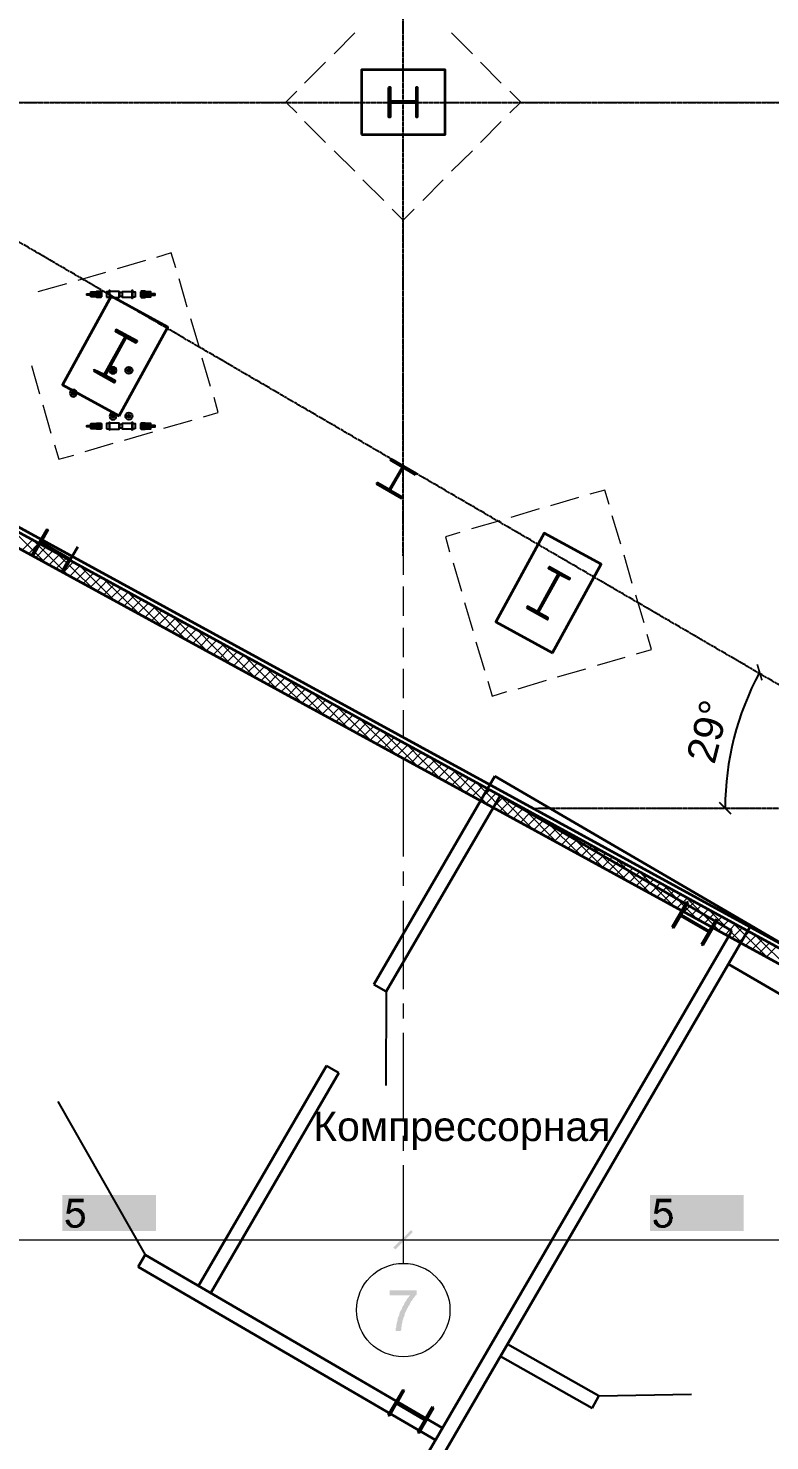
# Model space of a CAD drawing. Header units: millimetres. Extents: x -383313 to -161684, y -117025 to 99224.
# Drawn here: x -348702 to -342395, y -28959 to -16952 of the extents above; entities that cross this region are included whole.
import ezdxf

# ---------------------------------------------------------------- set-up
doc = ezdxf.new("R2010")
doc.units = ezdxf.units.MM
doc.header["$MEASUREMENT"] = 0
for name, pattern in [('ESKD_shtrih', [4, 3, -1]), ('ESKD_shtrihpunktir', [18, 15, -1, 1, -1]), ('PS-GOST2.303 5', [24, 20, -1.5, 1, -1.5])]:
    doc.linetypes.add(name, pattern=pattern)
doc.layers.get('Defpoints').update_dxf_attribs({"color": 31})
for name, color, linetype in [('001__КОНСТРУКТИВ__Двери', 13, 'Continuous'), ('001__КОНСТРУКТИВ__Колонны', 14, 'Continuous'), ('001__КОНСТРУКТИВ__размеры внутр.', 7, 'Continuous'), ('17', 111, 'Continuous'), ('25', 190, 'Continuous'), ('27', 200, 'Continuous'), ('33', 22, 'Continuous'), ('code 12534', 3, 'Continuous'), ('Code 12892', 3, 'Continuous'), ('PDF_Geometry', 7, 'Continuous'), ('PDF_Solid Fills', 7, 'Continuous'), ('PS_Оси', 5, 'PS-GOST2.303 5'), ('Полиамид', 252, 'Continuous')]:
    doc.layers.add(name, color=color, linetype=linetype)
doc.layers.add('001__КОНСТРУКТИВ__Стены внутренние', color=7, linetype='Continuous', lineweight=30)
doc.layers.add('001__КОНСТРУКТИВ__Стены наружные', color=7, linetype='Continuous', lineweight=30)
doc.styles.add('PSTUDIO', font='arial.ttf')
doc.dimstyles.new('PS_TICK', dxfattribs={"dimscale": 100, "dimtxt": 2.5, "dimasz": 1, "dimexe": 2, "dimexo": 2, "dimgap": 1, "dimtad": 1, "dimdec": 0, "dimzin": 0, "dimdsep": 46, "dimtxsty": 'PSTUDIO', "dimblk": 'ARCHTICK', "dimcen": 2, "dimdle": 1.5, "dimse1": 1, "dimse2": 1, "dimadec": 0, "dimazin": 0, "dimtfac": 1, "dimtdec": 0, "dimtix": 1, "dimtmove": 1, "dimatfit": 3, "dimldrblk": 'ARCHTICK', "dimfxl": 1, "dimtolj": 1, "dimtzin": 0, "dimarcsym": 0})

# ---------------------------------------------------------------- blocks, each defined once
blk = doc.blocks.new('_ArchTick')
at = {"color": 0, "linetype": 'ByBlock', "const_width": 0.15}
blk.add_lwpolyline([(-0.5, -0.5), (0.5, 0.5)], dxfattribs=at)
blk = doc.blocks.new('*D264')
at = {"layer": '001__КОНСТРУКТИВ__размеры внутр.', "color": 0, "lineweight": -2, "ltscale": 100, "transparency": 16777216}
blk.add_arc((-340355, -23582), 2419, 151.493, 180, dxfattribs=at)
at = {"layer": 'Defpoints', "color": 0, "ltscale": 100, "transparency": 16777216}
for p in [(-360679, -12544), (-342719, -22298), (-342642, -22794), (-343474, -23582), (-340514, -23582)]:
    blk.add_point(p, dxfattribs=at)
at = {"layer": '001__КОНСТРУКТИВ__размеры внутр.', "color": 0, "lineweight": -2, "ltscale": 100, "transparency": 16777216, "xscale": 100, "yscale": 100, "zscale": 100}
for p, rotation in [((-342481, -22427), 61.49301017023286), ((-342774, -23582), 269.9999999999997)]:
    blk.add_blockref('_ArchTick', p, dxfattribs=dict(at, rotation=rotation))
at = {"layer": '001__КОНСТРУКТИВ__размеры внутр.', "color": 0, "lineweight": 0, "ltscale": 100, "transparency": 16777216, "insert": (-342920, -22930), "char_height": 250, "attachment_point": 5, "rotation": 75.7465, "style": 'PSTUDIO'}
blk.add_mtext('\\A1;29°', dxfattribs=at)
blk = doc.blocks.new('A$Cf5759c35')
at = {"layer": 'PDF_Solid Fills'}
for points in [[(10232, -8636), (10105, -8636), (10084, -8763), (10113, -8767), (10113, -8763), (10117, -8759), (10126, -8755), (10130, -8750), (10130, -8750), (10134, -8746), (10143, -8746), (10151, -8742), (10156, -8742), (10219, -8738), (10219, -8738), (10215, -8733), (10117, -8733), (10130, -8666), (10232, -8666)], [(10355, -8632), (10355, -8632), (10329, -8632), (10325, -8636), (10321, -8636), (10312, -8640), (10308, -8644), (10308, -8644), (10304, -8649), (10300, -8657), (10355, -8657), (10355, -8657), (10363, -8657), (10367, -8657), (10376, -8661), (10380, -8666), (10384, -8670), (10388, -8678), (10388, -8678), (10393, -8683), (10393, -8687), (10397, -8691), (10397, -8695), (10397, -8700), (10401, -8708), (10401, -8716), (10401, -8721), (10401, -8729), (10401, -8738), (10401, -8750), (10401, -8759), (10401, -8759), (10401, -8771), (10401, -8780), (10401, -8788), (10401, -8797), (10401, -8801), (10401, -8810), (10397, -8818), (10397, -8822), (10397, -8826), (10393, -8831), (10393, -8835), (10388, -8839), (10388, -8843), (10384, -8848), (10376, -8852), (10371, -8856), (10367, -8860), (10359, -8860), (10355, -8860), (10300, -8865), (10304, -8869), (10308, -8873), (10312, -8877), (10321, -8877), (10325, -8882), (10333, -8882), (10338, -8886), (10346, -8886), (10355, -8886), (10355, -8886), (10363, -8886), (10367, -8886), (10376, -8882), (10380, -8882), (10388, -8877), (10393, -8873), (10397, -8873), (10401, -8869), (10405, -8865), (10410, -8860), (10414, -8856), (10418, -8848), (10418, -8843), (10422, -8835), (10427, -8831), (10427, -8826), (10427, -8822), (10431, -8818), (10431, -8810), (10431, -8805), (10431, -8797), (10435, -8788), (10435, -8784), (10435, -8776), (10435, -8767), (10435, -8759), (10435, -8755), (10435, -8746), (10435, -8738), (10435, -8729), (10435, -8725), (10431, -8716), (10431, -8712), (10431, -8704), (10431, -8700), (10427, -8691), (10427, -8687), (10422, -8678), (10418, -8674), (10418, -8666), (10414, -8661), (10414, -8661), (10410, -8657), (10405, -8653), (10401, -8644), (10393, -8640), (10388, -8640), (10388, -8636), (10380, -8636), (10376, -8632), (10367, -8632), (10359, -8632)], [(10549, -8632), (10549, -8632), (10524, -8632), (10520, -8636), (10515, -8636), (10507, -8640), (10503, -8644), (10503, -8644), (10498, -8649), (10494, -8657), (10549, -8657), (10549, -8657), (10558, -8657), (10562, -8657), (10570, -8661), (10575, -8666), (10579, -8670), (10583, -8678), (10583, -8678), (10587, -8683), (10587, -8687), (10592, -8691), (10592, -8695), (10592, -8700), (10596, -8708), (10596, -8716), (10596, -8721), (10596, -8729), (10596, -8738), (10596, -8750), (10596, -8759), (10596, -8759), (10596, -8771), (10596, -8780), (10596, -8788), (10596, -8797), (10596, -8801), (10596, -8810), (10592, -8818), (10592, -8822), (10592, -8826), (10587, -8831), (10587, -8835), (10583, -8839), (10583, -8843), (10579, -8848), (10570, -8852), (10566, -8856), (10562, -8860), (10554, -8860), (10549, -8860), (10494, -8865), (10498, -8869), (10503, -8873), (10507, -8877), (10515, -8877), (10520, -8882), (10528, -8882), (10532, -8886), (10541, -8886), (10549, -8886), (10549, -8886), (10558, -8886), (10562, -8886), (10570, -8882), (10575, -8882), (10583, -8877), (10587, -8873), (10592, -8873), (10596, -8869), (10600, -8865), (10604, -8860), (10609, -8856), (10613, -8848), (10613, -8843), (10617, -8835), (10621, -8831), (10621, -8826), (10621, -8822), (10625, -8818), (10625, -8810), (10625, -8805), (10625, -8797), (10630, -8788), (10630, -8784), (10630, -8776), (10630, -8767), (10630, -8759), (10630, -8755), (10630, -8746), (10630, -8738), (10630, -8729), (10630, -8725), (10625, -8716), (10625, -8712), (10625, -8704), (10625, -8700), (10621, -8691), (10621, -8687), (10617, -8678), (10613, -8674), (10613, -8666), (10609, -8661), (10609, -8661), (10604, -8657), (10600, -8653), (10596, -8644), (10587, -8640), (10583, -8640), (10583, -8636), (10575, -8636), (10570, -8632), (10562, -8632), (10554, -8632)], [(10744, -8632), (10744, -8632), (10719, -8632), (10714, -8636), (10710, -8636), (10702, -8640), (10697, -8644), (10697, -8644), (10693, -8649), (10689, -8657), (10744, -8657), (10744, -8657), (10752, -8657), (10757, -8657), (10765, -8661), (10769, -8666), (10774, -8670), (10778, -8678), (10778, -8678), (10782, -8683), (10782, -8687), (10786, -8691), (10786, -8695), (10786, -8700), (10791, -8708), (10791, -8716), (10791, -8721), (10791, -8729), (10791, -8738), (10791, -8750), (10791, -8759), (10791, -8759), (10791, -8771), (10791, -8780), (10791, -8788), (10791, -8797), (10791, -8801), (10791, -8810), (10786, -8818), (10786, -8822), (10786, -8826), (10782, -8831), (10782, -8835), (10778, -8839), (10778, -8843), (10774, -8848), (10765, -8852), (10761, -8856), (10757, -8860), (10748, -8860), (10744, -8860), (10689, -8865), (10693, -8869), (10697, -8873), (10702, -8877), (10710, -8877), (10714, -8882), (10723, -8882), (10727, -8886), (10736, -8886), (10744, -8886), (10744, -8886), (10752, -8886), (10757, -8886), (10765, -8882), (10769, -8882), (10778, -8877), (10782, -8873), (10786, -8873), (10791, -8869), (10795, -8865), (10799, -8860), (10803, -8856), (10808, -8848), (10808, -8843), (10812, -8835), (10816, -8831), (10816, -8826), (10816, -8822), (10820, -8818), (10820, -8810), (10820, -8805), (10820, -8797), (10824, -8788), (10824, -8784), (10824, -8776), (10824, -8767), (10824, -8759), (10824, -8755), (10824, -8746), (10824, -8738), (10824, -8729), (10824, -8725), (10820, -8716), (10820, -8712), (10820, -8704), (10820, -8700), (10816, -8691), (10816, -8687), (10812, -8678), (10808, -8674), (10808, -8666), (10803, -8661), (10803, -8661), (10799, -8657), (10795, -8653), (10791, -8644), (10782, -8640), (10778, -8640), (10778, -8636), (10769, -8636), (10765, -8632), (10757, -8632), (10748, -8632)], [(15231, -8636), (15104, -8636), (15083, -8763), (15113, -8767), (15113, -8763), (15117, -8759), (15126, -8755), (15130, -8750), (15130, -8750), (15134, -8746), (15142, -8746), (15151, -8742), (15155, -8742), (15219, -8738), (15219, -8738), (15214, -8733), (15117, -8733), (15130, -8666), (15231, -8666)], [(15354, -8632), (15354, -8632), (15329, -8632), (15324, -8636), (15320, -8636), (15312, -8640), (15308, -8644), (15308, -8644), (15303, -8649), (15299, -8657), (15354, -8657), (15354, -8657), (15363, -8657), (15367, -8657), (15375, -8661), (15380, -8666), (15384, -8670), (15388, -8678), (15388, -8678), (15392, -8683), (15392, -8687), (15396, -8691), (15396, -8695), (15396, -8700), (15401, -8708), (15401, -8716), (15401, -8721), (15401, -8729), (15401, -8738), (15401, -8750), (15401, -8759), (15401, -8759), (15401, -8771), (15401, -8780), (15401, -8788), (15401, -8797), (15401, -8801), (15401, -8810), (15396, -8818), (15396, -8822), (15396, -8826), (15392, -8831), (15392, -8835), (15388, -8839), (15388, -8843), (15384, -8848), (15375, -8852), (15371, -8856), (15367, -8860), (15358, -8860), (15354, -8860), (15299, -8865), (15303, -8869), (15308, -8873), (15312, -8877), (15320, -8877), (15324, -8882), (15333, -8882), (15337, -8886), (15346, -8886), (15354, -8886), (15354, -8886), (15363, -8886), (15367, -8886), (15375, -8882), (15380, -8882), (15388, -8877), (15392, -8873), (15396, -8873), (15401, -8869), (15405, -8865), (15409, -8860), (15413, -8856), (15418, -8848), (15418, -8843), (15422, -8835), (15426, -8831), (15426, -8826), (15426, -8822), (15430, -8818), (15430, -8810), (15430, -8805), (15430, -8797), (15435, -8788), (15435, -8784), (15435, -8776), (15435, -8767), (15435, -8759), (15435, -8755), (15435, -8746), (15435, -8738), (15435, -8729), (15435, -8725), (15430, -8716), (15430, -8712), (15430, -8704), (15430, -8700), (15426, -8691), (15426, -8687), (15422, -8678), (15418, -8674), (15418, -8666), (15413, -8661), (15413, -8661), (15409, -8657), (15405, -8653), (15401, -8644), (15392, -8640), (15388, -8640), (15388, -8636), (15380, -8636), (15375, -8632), (15367, -8632), (15358, -8632)], [(15549, -8632), (15549, -8632), (15523, -8632), (15519, -8636), (15515, -8636), (15507, -8640), (15502, -8644), (15502, -8644), (15498, -8649), (15494, -8657), (15549, -8657), (15549, -8657), (15557, -8657), (15562, -8657), (15570, -8661), (15574, -8666), (15578, -8670), (15583, -8678), (15583, -8678), (15587, -8683), (15587, -8687), (15591, -8691), (15591, -8695), (15591, -8700), (15595, -8708), (15595, -8716), (15595, -8721), (15595, -8729), (15595, -8738), (15595, -8750), (15595, -8759), (15595, -8759), (15595, -8771), (15595, -8780), (15595, -8788), (15595, -8797), (15595, -8801), (15595, -8810), (15591, -8818), (15591, -8822), (15591, -8826), (15587, -8831), (15587, -8835), (15583, -8839), (15583, -8843), (15578, -8848), (15570, -8852), (15566, -8856), (15562, -8860), (15553, -8860), (15549, -8860), (15494, -8865), (15498, -8869), (15502, -8873), (15507, -8877), (15515, -8877), (15519, -8882), (15528, -8882), (15532, -8886), (15540, -8886), (15549, -8886), (15549, -8886), (15557, -8886), (15562, -8886), (15570, -8882), (15574, -8882), (15583, -8877), (15587, -8873), (15591, -8873), (15595, -8869), (15600, -8865), (15604, -8860), (15608, -8856), (15612, -8848), (15612, -8843), (15617, -8835), (15621, -8831), (15621, -8826), (15621, -8822), (15625, -8818), (15625, -8810), (15625, -8805), (15625, -8797), (15629, -8788), (15629, -8784), (15629, -8776), (15629, -8767), (15629, -8759), (15629, -8755), (15629, -8746), (15629, -8738), (15629, -8729), (15629, -8725), (15625, -8716), (15625, -8712), (15625, -8704), (15625, -8700), (15621, -8691), (15621, -8687), (15617, -8678), (15612, -8674), (15612, -8666), (15608, -8661), (15608, -8661), (15604, -8657), (15600, -8653), (15595, -8644), (15587, -8640), (15583, -8640), (15583, -8636), (15574, -8636), (15570, -8632), (15562, -8632), (15553, -8632)], [(15744, -8632), (15744, -8632), (15718, -8632), (15714, -8636), (15710, -8636), (15701, -8640), (15697, -8644), (15697, -8644), (15693, -8649), (15689, -8657), (15744, -8657), (15744, -8657), (15752, -8657), (15756, -8657), (15765, -8661), (15769, -8666), (15773, -8670), (15777, -8678), (15777, -8678), (15782, -8683), (15782, -8687), (15786, -8691), (15786, -8695), (15786, -8700), (15790, -8708), (15790, -8716), (15790, -8721), (15790, -8729), (15790, -8738), (15790, -8750), (15790, -8759), (15790, -8759), (15790, -8771), (15790, -8780), (15790, -8788), (15790, -8797), (15790, -8801), (15790, -8810), (15786, -8818), (15786, -8822), (15786, -8826), (15782, -8831), (15782, -8835), (15777, -8839), (15777, -8843), (15773, -8848), (15765, -8852), (15761, -8856), (15756, -8860), (15748, -8860), (15744, -8860), (15689, -8865), (15693, -8869), (15697, -8873), (15701, -8877), (15710, -8877), (15714, -8882), (15722, -8882), (15727, -8886), (15735, -8886), (15744, -8886), (15744, -8886), (15752, -8886), (15756, -8886), (15765, -8882), (15769, -8882), (15777, -8877), (15782, -8873), (15786, -8873), (15790, -8869), (15794, -8865), (15799, -8860), (15803, -8856), (15807, -8848), (15807, -8843), (15811, -8835), (15816, -8831), (15816, -8826), (15816, -8822), (15820, -8818), (15820, -8810), (15820, -8805), (15820, -8797), (15824, -8788), (15824, -8784), (15824, -8776), (15824, -8767), (15824, -8759), (15824, -8755), (15824, -8746), (15824, -8738), (15824, -8729), (15824, -8725), (15820, -8716), (15820, -8712), (15820, -8704), (15820, -8700), (15816, -8691), (15816, -8687), (15811, -8678), (15807, -8674), (15807, -8666), (15803, -8661), (15803, -8661), (15799, -8657), (15794, -8653), (15790, -8644), (15782, -8640), (15777, -8640), (15777, -8636), (15769, -8636), (15765, -8632), (15756, -8632), (15748, -8632)], [(10164, -8716), (10164, -8716), (10151, -8716), (10143, -8721), (10134, -8721), (10130, -8725), (10126, -8729), (10117, -8733), (10215, -8733), (10211, -8729), (10202, -8725), (10198, -8721), (10194, -8721), (10185, -8716), (10181, -8716), (10173, -8716)], [(10219, -8738), (10156, -8742), (10164, -8742), (10173, -8746), (10181, -8746), (10185, -8750), (10189, -8755), (10194, -8759), (10198, -8763), (10202, -8767), (10206, -8771), (10206, -8780), (10211, -8784), (10211, -8793), (10211, -8801), (10211, -8801), (10211, -8805), (10211, -8814), (10206, -8822), (10206, -8826), (10202, -8835), (10198, -8839), (10194, -8843), (10194, -8843), (10189, -8852), (10181, -8852), (10177, -8856), (10173, -8860), (10164, -8860), (10156, -8860), (10219, -8860), (10223, -8856), (10223, -8856), (10228, -8848), (10232, -8843), (10236, -8839), (10236, -8831), (10240, -8826), (10240, -8818), (10240, -8810), (10244, -8805), (10244, -8797), (10244, -8793), (10240, -8788), (10240, -8780), (10240, -8771), (10236, -8767), (10236, -8759), (10232, -8755), (10228, -8750), (10223, -8742)], [(10300, -8657), (10295, -8661), (10291, -8666), (10287, -8674), (10283, -8678), (10283, -8687), (10278, -8687), (10278, -8695), (10278, -8700), (10274, -8708), (10274, -8712), (10274, -8721), (10274, -8725), (10274, -8733), (10274, -8742), (10270, -8750), (10270, -8759), (10270, -8763), (10270, -8771), (10274, -8780), (10274, -8788), (10274, -8797), (10274, -8805), (10274, -8810), (10278, -8818), (10278, -8822), (10283, -8831), (10283, -8835), (10287, -8839), (10287, -8848), (10291, -8852), (10295, -8856), (10295, -8860), (10300, -8865), (10355, -8860), (10350, -8860), (10346, -8860), (10338, -8856), (10333, -8856), (10329, -8852), (10321, -8848), (10316, -8839), (10316, -8839), (10316, -8835), (10312, -8831), (10312, -8826), (10308, -8822), (10308, -8814), (10308, -8810), (10304, -8801), (10304, -8793), (10304, -8784), (10304, -8776), (10304, -8767), (10304, -8759), (10304, -8750), (10304, -8742), (10304, -8733), (10304, -8725), (10304, -8716), (10308, -8712), (10308, -8704), (10308, -8700), (10312, -8691), (10312, -8687), (10316, -8683), (10316, -8678), (10321, -8674), (10325, -8670), (10329, -8666), (10333, -8661), (10338, -8657), (10346, -8657), (10355, -8657)], [(10494, -8657), (10490, -8661), (10486, -8666), (10482, -8674), (10477, -8678), (10477, -8687), (10473, -8687), (10473, -8695), (10473, -8700), (10469, -8708), (10469, -8712), (10469, -8721), (10469, -8725), (10469, -8733), (10469, -8742), (10465, -8750), (10465, -8759), (10465, -8763), (10465, -8771), (10469, -8780), (10469, -8788), (10469, -8797), (10469, -8805), (10469, -8810), (10473, -8818), (10473, -8822), (10477, -8831), (10477, -8835), (10482, -8839), (10482, -8848), (10486, -8852), (10490, -8856), (10490, -8860), (10494, -8865), (10549, -8860), (10545, -8860), (10541, -8860), (10532, -8856), (10528, -8856), (10524, -8852), (10515, -8848), (10511, -8839), (10511, -8839), (10511, -8835), (10507, -8831), (10507, -8826), (10503, -8822), (10503, -8814), (10503, -8810), (10498, -8801), (10498, -8793), (10498, -8784), (10498, -8776), (10498, -8767), (10498, -8759), (10498, -8750), (10498, -8742), (10498, -8733), (10498, -8725), (10498, -8716), (10503, -8712), (10503, -8704), (10503, -8700), (10507, -8691), (10507, -8687), (10511, -8683), (10511, -8678), (10515, -8674), (10520, -8670), (10524, -8666), (10528, -8661), (10532, -8657), (10541, -8657), (10549, -8657)], [(10689, -8657), (10685, -8661), (10681, -8666), (10676, -8674), (10672, -8678), (10672, -8687), (10668, -8687), (10668, -8695), (10668, -8700), (10664, -8708), (10664, -8712), (10664, -8721), (10664, -8725), (10664, -8733), (10664, -8742), (10659, -8750), (10659, -8759), (10659, -8763), (10659, -8771), (10664, -8780), (10664, -8788), (10664, -8797), (10664, -8805), (10664, -8810), (10668, -8818), (10668, -8822), (10672, -8831), (10672, -8835), (10676, -8839), (10676, -8848), (10681, -8852), (10685, -8856), (10685, -8860), (10689, -8865), (10744, -8860), (10740, -8860), (10736, -8860), (10727, -8856), (10723, -8856), (10719, -8852), (10710, -8848), (10706, -8839), (10706, -8839), (10706, -8835), (10702, -8831), (10702, -8826), (10697, -8822), (10697, -8814), (10697, -8810), (10693, -8801), (10693, -8793), (10693, -8784), (10693, -8776), (10693, -8767), (10693, -8759), (10693, -8750), (10693, -8742), (10693, -8733), (10693, -8725), (10693, -8716), (10697, -8712), (10697, -8704), (10697, -8700), (10702, -8691), (10702, -8687), (10706, -8683), (10706, -8678), (10710, -8674), (10714, -8670), (10719, -8666), (10723, -8661), (10727, -8657), (10736, -8657), (10744, -8657)], [(15164, -8716), (15164, -8716), (15151, -8716), (15142, -8721), (15134, -8721), (15130, -8725), (15126, -8729), (15117, -8733), (15214, -8733), (15210, -8729), (15202, -8725), (15197, -8721), (15193, -8721), (15185, -8716), (15181, -8716), (15172, -8716)], [(15219, -8738), (15155, -8742), (15164, -8742), (15172, -8746), (15181, -8746), (15185, -8750), (15189, -8755), (15193, -8759), (15197, -8763), (15202, -8767), (15206, -8771), (15206, -8780), (15210, -8784), (15210, -8793), (15210, -8801), (15210, -8801), (15210, -8805), (15210, -8814), (15206, -8822), (15206, -8826), (15202, -8835), (15197, -8839), (15193, -8843), (15193, -8843), (15189, -8852), (15181, -8852), (15176, -8856), (15172, -8860), (15164, -8860), (15155, -8860), (15219, -8860), (15223, -8856), (15223, -8856), (15227, -8848), (15231, -8843), (15236, -8839), (15236, -8831), (15240, -8826), (15240, -8818), (15240, -8810), (15244, -8805), (15244, -8797), (15244, -8793), (15240, -8788), (15240, -8780), (15240, -8771), (15236, -8767), (15236, -8759), (15231, -8755), (15227, -8750), (15223, -8742)], [(15299, -8657), (15295, -8661), (15291, -8666), (15286, -8674), (15282, -8678), (15282, -8687), (15278, -8687), (15278, -8695), (15278, -8700), (15274, -8708), (15274, -8712), (15274, -8721), (15274, -8725), (15274, -8733), (15274, -8742), (15269, -8750), (15269, -8759), (15269, -8763), (15269, -8771), (15274, -8780), (15274, -8788), (15274, -8797), (15274, -8805), (15274, -8810), (15278, -8818), (15278, -8822), (15282, -8831), (15282, -8835), (15286, -8839), (15286, -8848), (15291, -8852), (15295, -8856), (15295, -8860), (15299, -8865), (15354, -8860), (15350, -8860), (15346, -8860), (15337, -8856), (15333, -8856), (15329, -8852), (15320, -8848), (15316, -8839), (15316, -8839), (15316, -8835), (15312, -8831), (15312, -8826), (15308, -8822), (15308, -8814), (15308, -8810), (15303, -8801), (15303, -8793), (15303, -8784), (15303, -8776), (15303, -8767), (15303, -8759), (15303, -8750), (15303, -8742), (15303, -8733), (15303, -8725), (15303, -8716), (15308, -8712), (15308, -8704), (15308, -8700), (15312, -8691), (15312, -8687), (15316, -8683), (15316, -8678), (15320, -8674), (15324, -8670), (15329, -8666), (15333, -8661), (15337, -8657), (15346, -8657), (15354, -8657)], [(15494, -8657), (15490, -8661), (15485, -8666), (15481, -8674), (15477, -8678), (15477, -8687), (15473, -8687), (15473, -8695), (15473, -8700), (15468, -8708), (15468, -8712), (15468, -8721), (15468, -8725), (15468, -8733), (15468, -8742), (15464, -8750), (15464, -8759), (15464, -8763), (15464, -8771), (15468, -8780), (15468, -8788), (15468, -8797), (15468, -8805), (15468, -8810), (15473, -8818), (15473, -8822), (15477, -8831), (15477, -8835), (15481, -8839), (15481, -8848), (15485, -8852), (15490, -8856), (15490, -8860), (15494, -8865), (15549, -8860), (15545, -8860), (15540, -8860), (15532, -8856), (15528, -8856), (15523, -8852), (15515, -8848), (15511, -8839), (15511, -8839), (15511, -8835), (15507, -8831), (15507, -8826), (15502, -8822), (15502, -8814), (15502, -8810), (15498, -8801), (15498, -8793), (15498, -8784), (15498, -8776), (15498, -8767), (15498, -8759), (15498, -8750), (15498, -8742), (15498, -8733), (15498, -8725), (15498, -8716), (15502, -8712), (15502, -8704), (15502, -8700), (15507, -8691), (15507, -8687), (15511, -8683), (15511, -8678), (15515, -8674), (15519, -8670), (15523, -8666), (15528, -8661), (15532, -8657), (15540, -8657), (15549, -8657)], [(15689, -8657), (15684, -8661), (15680, -8666), (15676, -8674), (15672, -8678), (15672, -8687), (15667, -8687), (15667, -8695), (15667, -8700), (15663, -8708), (15663, -8712), (15663, -8721), (15663, -8725), (15663, -8733), (15663, -8742), (15659, -8750), (15659, -8759), (15659, -8763), (15659, -8771), (15663, -8780), (15663, -8788), (15663, -8797), (15663, -8805), (15663, -8810), (15667, -8818), (15667, -8822), (15672, -8831), (15672, -8835), (15676, -8839), (15676, -8848), (15680, -8852), (15684, -8856), (15684, -8860), (15689, -8865), (15744, -8860), (15739, -8860), (15735, -8860), (15727, -8856), (15722, -8856), (15718, -8852), (15710, -8848), (15705, -8839), (15705, -8839), (15705, -8835), (15701, -8831), (15701, -8826), (15697, -8822), (15697, -8814), (15697, -8810), (15693, -8801), (15693, -8793), (15693, -8784), (15693, -8776), (15693, -8767), (15693, -8759), (15693, -8750), (15693, -8742), (15693, -8733), (15693, -8725), (15693, -8716), (15697, -8712), (15697, -8704), (15697, -8700), (15701, -8691), (15701, -8687), (15705, -8683), (15705, -8678), (15710, -8674), (15714, -8670), (15718, -8666), (15722, -8661), (15727, -8657), (15735, -8657), (15744, -8657)], [(10109, -8814), (10075, -8818), (10079, -8818), (10079, -8835), (10084, -8839), (10084, -8848), (10088, -8852), (10092, -8856), (10096, -8860), (10101, -8865), (10105, -8869), (10109, -8873), (10117, -8877), (10122, -8882), (10130, -8882), (10134, -8882), (10143, -8886), (10151, -8886), (10156, -8886), (10160, -8886), (10164, -8886), (10173, -8886), (10181, -8882), (10185, -8882), (10194, -8877), (10198, -8877), (10202, -8873), (10211, -8869), (10215, -8865), (10219, -8860), (10156, -8860), (10156, -8860), (10151, -8860), (10143, -8860), (10139, -8856), (10130, -8852), (10126, -8848), (10122, -8843), (10117, -8839), (10117, -8835), (10113, -8826), (10109, -8822)], [(15109, -8814), (15075, -8818), (15079, -8818), (15079, -8835), (15083, -8839), (15083, -8848), (15087, -8852), (15092, -8856), (15096, -8860), (15100, -8865), (15104, -8869), (15109, -8873), (15117, -8877), (15121, -8882), (15130, -8882), (15134, -8882), (15142, -8886), (15151, -8886), (15155, -8886), (15159, -8886), (15164, -8886), (15172, -8886), (15181, -8882), (15185, -8882), (15193, -8877), (15197, -8877), (15202, -8873), (15210, -8869), (15214, -8865), (15219, -8860), (15155, -8860), (15155, -8860), (15151, -8860), (15142, -8860), (15138, -8856), (15130, -8852), (15126, -8848), (15121, -8843), (15117, -8839), (15117, -8835), (15113, -8826), (15109, -8822)], [(13064, -9415), (12835, -9415), (12835, -9457), (13009, -9457), (13005, -9462), (13000, -9466), (12996, -9474), (12988, -9483), (12983, -9487), (12979, -9495), (12975, -9504), (12967, -9512), (12962, -9521), (12958, -9529), (12954, -9542), (12945, -9550), (12945, -9555), (12941, -9563), (12937, -9572), (12933, -9580), (12928, -9589), (12924, -9597), (12920, -9605), (12916, -9618), (12916, -9627), (12911, -9635), (12907, -9644), (12903, -9652), (12903, -9660), (12903, -9669), (12899, -9677), (12895, -9690), (12895, -9699), (12890, -9707), (12890, -9720), (12890, -9728), (12886, -9737), (12886, -9745), (12886, -9754), (12886, -9762), (12928, -9762), (12928, -9762), (12933, -9749), (12933, -9741), (12933, -9732), (12937, -9720), (12937, -9711), (12937, -9703), (12941, -9694), (12941, -9682), (12945, -9673), (12945, -9665), (12950, -9660), (12950, -9652), (12954, -9644), (12958, -9635), (12962, -9627), (12962, -9614), (12967, -9605), (12971, -9597), (12975, -9589), (12979, -9580), (12983, -9572), (12988, -9563), (12992, -9555), (12996, -9546), (13005, -9538), (13009, -9525), (13013, -9517), (13017, -9508), (13026, -9500), (13030, -9491), (13034, -9483), (13043, -9478), (13047, -9470), (13051, -9462), (13060, -9457), (13064, -9449)]]:
    blk.add_hatch(color=8, dxfattribs=at).paths.add_polyline_path(points)
at = {"layer": 'PDF_Geometry', "color": 8, "lineweight": 35}
for points in [[(38379, 12370), (38379, 6998), (37478, 6998), (37478, 6367), (38379, 6367), (38379, 999), (37478, 999), (37478, 368), (38379, 368), (38379, -5000), (37478, -5000), (37478, -5630), (38379, -5630), (38379, -7277), (17640, -7277), (-1888, 3395), (-1270, 4466)], [(-2582, 2887), (-2210, 3526), (17627, -7315), (38290, -7315), (38290, -8187)], [(-2481, 2828), (-2167, 3366), (17598, -7434), (38172, -7434), (38172, -8187)]]:
    blk.add_lwpolyline(points, dxfattribs=at)
at = {"layer": 'PDF_Geometry', "color": 8, "lineweight": 13}
for points in [[(12539, 1274), (12361, 1096)], [(13538, 1096), (13360, 1274)], [(12289, 1024), (12111, 847)], [(13784, 847), (13606, 1024)], [(12044, 779), (11951, 686), (12044, 593)], [(13856, 593), (13949, 686), (13856, 779)], [(9622, 686), (9872, 686)], [(9974, 686), (10223, 686)], [(10325, 686), (10575, 686)], [(10672, 686), (10922, 686)], [(11023, 686), (11273, 686)], [(11375, 686), (11625, 686)], [(11722, 686), (11951, 686)], [(13949, 686), (14173, 686)], [(14275, 686), (14524, 686)], [(14622, 686), (14872, 686)], [(14973, 686), (15223, 686)], [(15324, 686), (15574, 686)], [(15672, 686), (15921, 686)], [(16023, 686), (16273, 686)], [(12111, 521), (12289, 343)], [(13606, 343), (13784, 521)], [(12361, 271), (12539, 97)], [(13360, 97), (13538, 271)], [(12607, 25), (12784, -152)], [(13115, -152), (13288, 25)], [(12856, -224), (12950, -318), (13043, -224)], [(12950, -318), (12950, -533)], [(11015, -724), (10977, -597), (10850, -635)], [(10757, -660), (10515, -732)], [(12950, -635), (12950, -885)], [(10418, -762), (10181, -830)], [(11112, -1058), (11045, -817)], [(10084, -859), (9842, -927)], [(12950, -982), (12950, -1232)], [(11214, -1393), (11142, -1156)], [(12950, -1334), (12950, -1583)], [(9787, -1554), (9855, -1795)], [(11311, -1731), (11239, -1490)], [(12950, -1685), (12950, -1935)], [(9885, -1888), (9952, -2129)], [(11252, -1990), (11375, -1952), (11341, -1825)], [(10913, -2087), (11155, -2019)], [(12950, -2032), (12950, -2282)], [(10579, -2189), (10820, -2117)], [(9982, -2227), (10020, -2350), (10147, -2316)], [(10244, -2286), (10482, -2214)], [(12950, -2383), (12950, -2633)], [(14702, -2735), (14664, -2612), (14537, -2646)], [(12950, -2735), (12950, -2985)], [(14440, -2675), (14203, -2747)], [(13771, -2874), (13530, -2942)], [(14105, -2773), (13864, -2845)], [(14800, -3073), (14728, -2832)], [(13432, -2972), (13309, -3010), (13343, -3137)], [(12950, -3082), (12950, -3332)], [(13373, -3230), (13445, -3471)], [(14897, -3408), (14829, -3167)], [(12950, -3433), (12950, -3683)], [(13470, -3569), (13542, -3806)], [(14999, -3742), (14927, -3505)], [(12950, -3785), (12950, -4034)], [(14935, -4005), (15062, -3967), (15024, -3840)], [(13568, -3903), (13640, -4144)], [(14601, -4102), (14838, -4034)], [(12950, -4132), (12950, -4382)], [(14262, -4199), (14503, -4132)], [(13669, -4238), (13707, -4365), (13830, -4326)], [(13927, -4301), (14169, -4229)], [(12950, -4483), (12950, -4703)], [(12950, -4894), (12950, -5728)], [(14071, -5317), (14237, -5317)], [(14334, -5317), (14588, -5317)], [(14685, -5317), (14935, -5317)], [(15037, -5317), (15286, -5317)], [(15384, -5317), (15638, -5317)], [(15735, -5317), (15985, -5317)], [(12950, -5855), (12950, -5977)], [(12950, -6104), (12950, -6854)], [(12950, -6977), (12950, -7104)], [(12950, -7226), (12950, -7980)], [(12950, -8103), (12950, -8230)], [(12950, -8352), (12950, -9186)], [(7798, -8987), (13098, -8987)], [(12797, -8987), (18097, -8987)]]:
    blk.add_lwpolyline(points, dxfattribs=at)
at = {"layer": 'PDF_Geometry', "color": 8, "lineweight": 35}
for points in [[(12594, 411), (13305, 411), (13305, 961), (12594, 961)], [(12823, 809), (12823, 559), (12840, 559), (12840, 682), (13060, 682), (13060, 559), (13072, 559), (13072, 809), (13060, 809), (13060, 690), (12840, 690), (12840, 809)], [(10532, -1981), (10947, -1228), (10465, -965), (10050, -1719)], [(10316, -1600), (10490, -1698), (10498, -1685), (10414, -1638), (10592, -1312), (10676, -1359), (10685, -1346), (10507, -1249), (10503, -1262), (10587, -1308), (10405, -1634), (10321, -1592)], [(14220, -3996), (14634, -3243), (14148, -2980), (13737, -3734)], [(13999, -3615), (14177, -3713), (14181, -3700), (14097, -3653), (14279, -3327), (14364, -3370), (14368, -3361), (14194, -3264), (14186, -3277), (14270, -3323), (14093, -3649), (14008, -3603)]]:
    blk.add_lwpolyline(points, close=True, dxfattribs=at)
at = {"layer": 'PDF_Geometry', "color": 8, "lineweight": 9}
for points in [[(9910, -3234), (9609, -2934)], [(9707, -3124), (9796, -3035)], [(9762, -3154), (9851, -3065)], [(10109, -3344), (9808, -3044)], [(9821, -3188), (9910, -3099)], [(9880, -3217), (9969, -3128)], [(9935, -3251), (10024, -3162)], [(9995, -3281), (10084, -3192)], [(10308, -3450), (10003, -3150)], [(10054, -3315), (10143, -3226)], [(10113, -3344), (10202, -3255)], [(10168, -3378), (10257, -3289)], [(10503, -3560), (10202, -3260)], [(10228, -3408), (10316, -3319)], [(10287, -3442), (10376, -3353)], [(10346, -3471), (10431, -3382)], [(10702, -3666), (10401, -3366)], [(10401, -3505), (10490, -3416)], [(10460, -3535), (10549, -3446)], [(10520, -3569), (10609, -3480)], [(10901, -3776), (10600, -3476)], [(10575, -3598), (10664, -3509)], [(10634, -3632), (10723, -3543)], [(10693, -3662), (10782, -3573)], [(11100, -3882), (10799, -3581)], [(10752, -3696), (10837, -3607)], [(10808, -3725), (10896, -3636)], [(10867, -3759), (10956, -3670)], [(10926, -3789), (11015, -3700)], [(11294, -3992), (10994, -3691)], [(10981, -3823), (11070, -3734)], [(11040, -3852), (11129, -3763)], [(11100, -3886), (11189, -3797)], [(11159, -3916), (11244, -3827)], [(11493, -4102), (11193, -3797)], [(11214, -3950), (11303, -3861)], [(11273, -3979), (11362, -3890)], [(11332, -4013), (11421, -3924)], [(11387, -4043), (11476, -3954)], [(11692, -4208), (11392, -3907)], [(11447, -4077), (11536, -3988)], [(11506, -4106), (11595, -4017)], [(11565, -4140), (11650, -4051)], [(11891, -4318), (11591, -4013)], [(11620, -4170), (11709, -4081)], [(11680, -4204), (11768, -4115)], [(11739, -4233), (11828, -4144)], [(12090, -4424), (11785, -4123)], [(11794, -4267), (11883, -4178)], [(11853, -4297), (11942, -4208)], [(11912, -4326), (12001, -4242)], [(11972, -4360), (12056, -4271)], [(12285, -4534), (11984, -4233)], [(12027, -4390), (12116, -4305)], [(12086, -4424), (12175, -4335)], [(12145, -4453), (12234, -4369)], [(12484, -4640), (12183, -4339)], [(12200, -4487), (12289, -4398)], [(12260, -4517), (12348, -4432)], [(12319, -4551), (12408, -4462)], [(12378, -4580), (12467, -4496)], [(12683, -4750), (12382, -4449)], [(12433, -4614), (12522, -4525)], [(12492, -4644), (12581, -4559)], [(12882, -4856), (12577, -4555)], [(12552, -4678), (12641, -4589)], [(12607, -4707), (12696, -4623)], [(12666, -4741), (12755, -4652)], [(13077, -4966), (12776, -4665)], [(12725, -4771), (12814, -4686)], [(12784, -4805), (12873, -4716)], [(12840, -4834), (12928, -4750)], [(12899, -4868), (12988, -4779)], [(13276, -5076), (12975, -4771)], [(12958, -4898), (13047, -4813)], [(13017, -4932), (13102, -4843)], [(13072, -4961), (13161, -4877)], [(13132, -4995), (13221, -4906)], [(13475, -5182), (13174, -4881)], [(13191, -5025), (13280, -4936)], [(13246, -5059), (13335, -4970)], [(13305, -5088), (13394, -5000)], [(13364, -5122), (13453, -5033)], [(13673, -5292), (13369, -4987)], [(13424, -5152), (13508, -5063)], [(13479, -5186), (13568, -5097), (13868, -5398)], [(13538, -5215), (13627, -5127)], [(13597, -5249), (13686, -5160)], [(13652, -5279), (13741, -5190)], [(13712, -5313), (13800, -5224)], [(14067, -5508), (13767, -5207)], [(13771, -5342), (13860, -5254)], [(13830, -5376), (13915, -5287)], [(13885, -5406), (13974, -5317)], [(13944, -5440), (14033, -5351)], [(14266, -5613), (13966, -5313)], [(14004, -5469), (14093, -5381)], [(14059, -5503), (14148, -5414)], [(14118, -5533), (14207, -5444)], [(14160, -5423), (14465, -5723), (14554, -5635)], [(14177, -5567), (14266, -5478)], [(14237, -5596), (14321, -5508)], [(14292, -5630), (14380, -5541)], [(14351, -5660), (14440, -5571)], [(14660, -5829), (14359, -5529)], [(14410, -5694), (14499, -5605)], [(14859, -5939), (14558, -5639)], [(14524, -5757), (14613, -5668)], [(14584, -5787), (14673, -5698)], [(14643, -5821), (14728, -5732)], [(14698, -5850), (14787, -5762)], [(15058, -6049), (14757, -5745)], [(14757, -5884), (14846, -5795)], [(14816, -5914), (14905, -5825)], [(14872, -5948), (14960, -5859)], [(15257, -6155), (14956, -5855)], [(14931, -5977), (15020, -5889)], [(14990, -6011), (15079, -5922)], [(15049, -6041), (15138, -5952)], [(15104, -6075), (15193, -5986)], [(15151, -5961), (15456, -6265), (15545, -6176)], [(15164, -6104), (15253, -6016)], [(15223, -6138), (15312, -6049)], [(15278, -6168), (15367, -6079)], [(15337, -6202), (15426, -6113)], [(15650, -6371), (15350, -6071)], [(15396, -6231), (15485, -6143)], [(15511, -6295), (15600, -6206)], [(15849, -6481), (15549, -6181)], [(15570, -6329), (15659, -6240)], [(15629, -6358), (15718, -6270)], [(15689, -6392), (15773, -6303)], [(15744, -6422), (15832, -6333)], [(16048, -6587), (15748, -6286)], [(15803, -6456), (15892, -6367)], [(15862, -6485), (15951, -6397)], [(15917, -6519), (16006, -6430)], [(16247, -6697), (15943, -6397)], [(15976, -6549), (16065, -6460)], [(16036, -6583), (16125, -6494)]]:
    blk.add_lwpolyline(points, dxfattribs=at)
at = {"layer": 'PDF_Geometry', "color": 8, "lineweight": 13}
blk.add_circle((12950, -9583), 397, dxfattribs=at)
at = {"layer": 'PDF_Solid Fills', "color": 8, "lineweight": 13}
for points in [[(10050, -8606), (10050, -8911), (10846, -8606)], [(10050, -8911), (10846, -8606), (10846, -8911)], [(15049, -8606), (15049, -8911), (15845, -8606)], [(15049, -8911), (15845, -8606), (15845, -8911)], [(12865, -9051), (12882, -9068), (13017, -8903)], [(13017, -8903), (12882, -9068), (12865, -9051)], [(12882, -9068), (13017, -8903), (13030, -8920)], [(13030, -8920), (13017, -8903), (12882, -9068)]]:
    blk.add_solid(points, dxfattribs=at)
blk = doc.blocks.new('Code 12892')
at = {"layer": 'Code 12892'}
blk.add_lwpolyline([(-82.5, -25), (0, -25), (0, 25), (-82.5, 25)], close=True, dxfattribs=at)
blk = doc.blocks.new('code 12534')
at = {"layer": 'code 12534'}
blk.add_lwpolyline([(0, -35), (2, -35), (2, 35), (0, 35)], close=True, dxfattribs=at)
blk = doc.blocks.new('17515-T')
at = {"layer": '27'}
for radius in [30, 11.5, 8, 6]:
    blk.add_circle((0, 0), radius, dxfattribs=at)
at = {"layer": '27', "color": 3}
for radius in [12.5, 12.5, 11.5]:
    blk.add_circle((0, 0), radius, dxfattribs=at)
at = {"layer": '27'}
for points in [[(-14, 0), (-10, 6), (-7, 12)], [(-7, -12), (-10, -6), (-14, 0)], [(-7, 12), (0, 12), (7, 12)], [(7, 12), (10, 6), (14, 0)], [(14, 0), (10, -6), (7, -12)], [(7, -12), (0, -12), (-7, -12)]]:
    blk.add_rational_spline(points, [1.17681485541, 1.35886874711, 1.17681485541], degree=2, dxfattribs=at)
blk = doc.blocks.new('ADJUSTABLE BRACKET 13580 (Top)')
at = {"layer": '17'}
for p, q in [((-22, 4), (-22, -83)), ((22, 4), (-22, 4)), ((22, -83), (22, 4)), ((-20, -43), (20, -43)), ((-20, -85), (20, -85)), ((-10, -46), (-10, -49)), ((-10, -46), (10, -46)), ((-10, -82), (-10, -79)), ((-10, -82), (10, -82)), ((10, -46), (10, -49)), ((10, -82), (10, -79))]:
    blk.add_line(p, q, dxfattribs=at)
at = {"layer": '17', "linetype": 'ESKD_shtrih'}
for p, q in [((-22, 0), (22, 0)), ((-5, -10), (-5, 0)), ((5, -10), (5, 0)), ((-16, -12), (-16, -85)), ((-13, -10), (13, -10)), ((-6, -46), (-6, -82)), ((6, -46), (6, -82)), ((16, -12), (16, -85))]:
    blk.add_line(p, q, dxfattribs=at)
at = {"layer": '17'}
blk.add_circle((0, -64), 18, dxfattribs=at)
for centre, start, end in [((-20, -45), 90, 180), ((-20, -83), 180, 270), ((20, -45), 0, 90), ((20, -83), 270, 0)]:
    blk.add_arc(centre, 2, start, end, dxfattribs=at)
at = {"layer": '17', "linetype": 'ESKD_shtrih'}
for centre, start, end in [((-13, -12), 90, 180), ((13, -12), 0, 90)]:
    blk.add_arc(centre, 3, start, end, dxfattribs=at)
blk = doc.blocks.new('DOUBLE CLAMP WITH ROD 13526 (Top)')
at = {"layer": '25'}
blk.add_line((-6, -100), (6, -100), dxfattribs=at)
at = {"layer": '25', "linetype": 'ESKD_shtrihpunktir'}
blk.add_line((0, -104), (0, -3), dxfattribs=at)
at = {"layer": '25'}
blk.add_lwpolyline([(6, -100), (6, -6), (-6, -6), (-6, -100), (-5, -101), (5, -101)], close=True, dxfattribs=at)
at = {"layer": '33', "linetype": 'ESKD_shtrih'}
blk.add_line((26.5, 0), (-26.5, 0), dxfattribs=at)
at = {"layer": '33'}
blk.add_lwpolyline([(20, -15.5), (26.5, -15.5), (26.5, 19), (-26.5, 19), (-26.5, -15.5), (-20, -15.5), (-20, -6), (20, -6)], close=True, dxfattribs=at)

msp = doc.modelspace()

# ---------------------------------------------------------------- linework, layer by layer
at = {"lineweight": 0, "ltscale": 100}
msp.add_line((-345567.68664, -20781.76898), (-345573.85467, -20777.95547), dxfattribs=at)
at = {"lineweight": 30, "ltscale": 100}
for p, q in [((-344733.45082, -23310.90896), (-345761.37463, -25079.30334)), ((-344733.45082, -23310.90896), (-342658.10141, -24519.35782)), ((-344688.79758, -23475.77117), (-345657.67396, -25139.68688)), ((-344688.79758, -23475.77117), (-342718.48496, -24623.05848)), ((-347981.0941, -33899.36197), (-342554.40075, -24579.74136)), ((-348085.78883, -33840.6856), (-342718.48496, -24623.05848)), ((-345657.67396, -25139.68688), (-345761.37463, -25079.30334)), ((-346163.94397, -25770.63388), (-347253.13999, -27641.18249)), ((-346060.23091, -25831.02464), (-346163.94397, -25770.63388)), ((-346060.23091, -25831.02464), (-347149.42693, -27701.57325)), ((-347706.46359, -27377.21808), (-347766.84713, -27480.91875)), ((-347766.84713, -27480.91875), (-345239.49785, -28952.56122)), ((-347706.46359, -27377.21808), (-345180.67741, -28847.95038))]:
    msp.add_line(p, q, dxfattribs=at)
at = {"layer": '001__КОНСТРУКТИВ__Двери', "ltscale": 100}
for p, q in [((-345657.67396, -25139.68688), (-345660.62963, -25939.68142)), ((-348451.65907, -26075.41791), (-347706.46359, -27377.21808)), ((-343848.80272, -28576.39186), (-343059.015, -28562.26485))]:
    msp.add_line(p, q, dxfattribs=at)
at = {"layer": '001__КОНСТРУКТИВ__Колонны', "linetype": 'Continuous', "lineweight": 30}
for p, q in [((-345637.05882, -17706.5977), (-345637.05882, -17457.5977)), ((-345637.05882, -17457.5977), (-345624.95882, -17457.5977)), ((-345624.95882, -17457.5977), (-345624.95882, -17578.0977)), ((-345403.15882, -17578.0977), (-345403.15882, -17457.5977)), ((-345403.15882, -17457.5977), (-345391.05882, -17457.5977)), ((-345391.05882, -17457.5977), (-345391.05882, -17706.5977)), ((-345624.95882, -17578.0977), (-345403.15882, -17578.0977)), ((-345403.15882, -17586.0977), (-345624.95882, -17586.0977)), ((-345624.95882, -17586.0977), (-345624.95882, -17706.5977)), ((-345403.15882, -17706.5977), (-345403.15882, -17586.0977)), ((-345624.95882, -17706.5977), (-345637.05882, -17706.5977)), ((-345391.05882, -17706.5977), (-345403.15882, -17706.5977)), ((-345622.92831, -20621.27157), (-345616.83964, -20610.81508)), ((-345518.79556, -20681.90671), (-345622.92831, -20621.27157)), ((-345616.83964, -20610.81508), (-345401.66076, -20736.11094)), ((-345630.40447, -20873.5801), (-345518.79556, -20681.90671)), ((-345511.88218, -20685.93228), (-345623.49109, -20877.60567)), ((-345407.74943, -20746.56742), (-345511.88218, -20685.93228)), ((-345401.66076, -20736.11094), (-345407.74943, -20746.56742)), ((-345740.6259, -20823.40145), (-345734.53722, -20812.94496)), ((-345525.44702, -20948.6973), (-345740.6259, -20823.40145)), ((-345734.53722, -20812.94496), (-345630.40447, -20873.5801)), ((-345623.49109, -20877.60567), (-345519.35834, -20938.24081)), ((-345519.35834, -20938.24081), (-345525.44702, -20948.6973)), ((-348667.60049, -21423.95969), (-348542.30464, -21208.78081)), ((-348531.84815, -21214.86949), (-348592.48329, -21319.00224)), ((-348542.30464, -21208.78081), (-348531.84815, -21214.86949)), ((-348596.50886, -21325.91561), (-348657.144, -21430.04836)), ((-348356.72771, -21465.53705), (-348596.50886, -21325.91561)), ((-348592.48329, -21319.00224), (-348352.70214, -21458.62367)), ((-348281.61051, -21360.5796), (-348406.90636, -21575.75847)), ((-348657.144, -21430.04836), (-348667.60049, -21423.95969)), ((-348417.36285, -21569.6698), (-348356.72771, -21465.53705)), ((-348406.90636, -21575.75847), (-348417.36285, -21569.6698)), ((-343224.22276, -24593.56744), (-343098.92691, -24378.38856)), ((-343088.47043, -24384.47724), (-343149.10557, -24488.60999)), ((-343149.10557, -24488.60999), (-342909.32441, -24628.23142)), ((-343098.92691, -24378.38856), (-343088.47043, -24384.47724)), ((-343213.76628, -24599.65612), (-343224.22276, -24593.56744)), ((-343153.13114, -24495.52337), (-343213.76628, -24599.65612)), ((-342913.34998, -24635.1448), (-343153.13114, -24495.52337)), ((-342838.23279, -24530.18735), (-342963.52864, -24745.36623)), ((-342909.32441, -24628.23142), (-342848.68927, -24524.09867)), ((-342848.68927, -24524.09867), (-342838.23279, -24530.18735)), ((-342973.98512, -24739.27755), (-342913.34998, -24635.1448)), ((-342963.52864, -24745.36623), (-342973.98512, -24739.27755)), ((-345639.56446, -28741.59402), (-345514.26861, -28526.41514)), ((-345503.81212, -28532.50382), (-345564.44726, -28636.63657)), ((-345514.26861, -28526.41514), (-345503.81212, -28532.50382)), ((-345568.47283, -28643.54994), (-345629.10797, -28747.68269)), ((-345328.69168, -28783.17138), (-345568.47283, -28643.54994)), ((-345564.44726, -28636.63657), (-345324.66611, -28776.258)), ((-345253.57448, -28678.21392), (-345378.87033, -28893.3928)), ((-345324.66611, -28776.258), (-345264.03097, -28672.12525)), ((-345264.03097, -28672.12525), (-345253.57448, -28678.21392)), ((-345629.10797, -28747.68269), (-345639.56446, -28741.59402)), ((-345389.32682, -28887.30413), (-345328.69168, -28783.17138)), ((-345378.87033, -28893.3928), (-345389.32682, -28887.30413))]:
    msp.add_line(p, q, dxfattribs=at)
at = {"layer": '001__КОНСТРУКТИВ__Стены внутренние', "color": 7, "linetype": 'Continuous'}
msp.add_line((-343906.29841, -28681.79698), (-343848.80272, -28576.39186), dxfattribs=at)
at = {"layer": '001__КОНСТРУКТИВ__Стены внутренние', "color": 7, "linetype": 'Continuous', "flags": 128}
for points in [[(-343848.80272, -28576.39186), (-344626.03515, -28137.49659)], [(-344686.42399, -28241.20635), (-343906.27271, -28681.74986)]]:
    msp.add_lwpolyline(points, dxfattribs=at)
at = {"layer": '001__КОНСТРУКТИВ__Стены наружные', "color": 7, "linetype": 'Continuous', "flags": 128}
for points in [[(-342658.10141, -24519.35782), (-342119.78252, -24832.81388)], [(-342745.6153, -24908.1268), (-342310.99707, -25161.19932)]]:
    msp.add_lwpolyline(points, dxfattribs=at)
at = {"layer": 'PS_Оси'}
for points in [[(-345514.05882, -21435.50851), (-345514.05882, -17582.0977), (-345514.05882, -11582.0977), (-345514.05882, -5582.0977), (-345514.05882, -582.3977), (-345514.05882, 2825.4576)], [(-339680.75455, -24067.3199), (-360359.99268, -12026.06963)], [(-355322.62659, -17582.0977), (-355014.05882, -17582.0977), (-350514.05882, -17582.0977), (-345514.05882, -17582.0977), (-340514.05882, -17582.0977), (-335514.05882, -17582.0977), (-330514.05882, -17582.0977), (-325514.05882, -17582.0977), (-320514.05882, -17582.0977), (-316483.98892, -17582.0977)], [(-344361.65008, -23582.0977), (-340514.05882, -23582.0977), (-335514.05882, -23582.0977), (-330514.05882, -23582.0977), (-325514.05882, -23582.0977), (-320514.05882, -23582.0977), (-316483.98892, -23582.0977)]]:
    msp.add_lwpolyline(points, dxfattribs=at)
at = {"layer": 'Полиамид'}
for points in [[(-348035.70684, -19236.66708), (-348012.20684, -19236.66708), (-348012.20684, -19191.66708), (-348035.70684, -19191.66708)], [(-347927.20684, -19229.16708), (-347900.20684, -19229.16708), (-347900.20684, -19199.16708), (-347927.20684, -19199.16708)], [(-347791.70684, -19236.66708), (-347815.20684, -19236.66708), (-347815.20684, -19191.66708), (-347791.70684, -19191.66708)], [(-348035.70684, -20356.66708), (-348012.20684, -20356.66708), (-348012.20684, -20311.66708), (-348035.70684, -20311.66708)], [(-347927.20684, -20349.16708), (-347900.20684, -20349.16708), (-347900.20684, -20319.16708), (-347927.20684, -20319.16708)], [(-347791.70684, -20356.66708), (-347815.20684, -20356.66708), (-347815.20684, -20311.66708), (-347791.70684, -20311.66708)]]:
    msp.add_lwpolyline(points, close=True, dxfattribs=at)

# ---------------------------------------------------------------- block references
at = {"ltscale": 100}
msp.add_blockref('A$Cf5759c35', (-358461.97282, -18264.93104), dxfattribs=at)
at = {"xscale": -1, "rotation": 329.9999999964709}
for p in [(-347981.20684, -19859.31137), (-348318.70684, -20054.16708), (-347981.20684, -20249.0228)]:
    msp.add_blockref('17515-T', p, dxfattribs=at)
at = {"rotation": 30.00000000352912}
for p in [(-347846.20684, -19859.31137), (-347846.20684, -20249.0228)]:
    msp.add_blockref('17515-T', p, dxfattribs=at)
at = {"layer": '17', "xscale": -1, "rotation": 270}
for p in [(-348083.70684, -19214.16708), (-348083.70684, -20334.16708)]:
    msp.add_blockref('ADJUSTABLE BRACKET 13580 (Top)', p, dxfattribs=at)
at = {"layer": '17', "rotation": 90}
for p in [(-347743.70684, -19214.16708), (-347743.70684, -20334.16708)]:
    msp.add_blockref('ADJUSTABLE BRACKET 13580 (Top)', p, dxfattribs=at)
at = {"layer": '33', "xscale": -1, "rotation": 270}
for p in [(-348103.70684, -19214.16708), (-348103.70684, -20334.16708)]:
    msp.add_blockref('DOUBLE CLAMP WITH ROD 13526 (Top)', p, dxfattribs=at)
at = {"layer": '33', "rotation": 90}
for p in [(-347723.70684, -19214.16708), (-347723.70684, -20334.16708)]:
    msp.add_blockref('DOUBLE CLAMP WITH ROD 13526 (Top)', p, dxfattribs=at)
at = {"layer": 'code 12534'}
for p in [(-348012.20684, -19214.16708), (-348012.20684, -20334.16708)]:
    msp.add_blockref('code 12534', p, dxfattribs=at)
at = {"layer": 'code 12534', "xscale": -1}
for p in [(-347815.20684, -19214.16708), (-347815.20684, -20334.16708)]:
    msp.add_blockref('code 12534', p, dxfattribs=at)
at = {"layer": 'Code 12892'}
for p in [(-347927.70684, -19214.16708), (-347927.70684, -20334.16708)]:
    msp.add_blockref('Code 12892', p, dxfattribs=at)
at = {"layer": 'Code 12892', "xscale": -1}
for p in [(-347899.70684, -19214.16708), (-347899.70684, -20334.16708)]:
    msp.add_blockref('Code 12892', p, dxfattribs=at)

# ---------------------------------------------------------------- texts
at = {"ltscale": 100, "insert": (-346707.01758, -26161.34601), "char_height": 250, "attachment_point": 1, "style": 'PSTUDIO'}
msp.add_mtext_dynamic_manual_height_columns('\\pxqc;Компрессорная', width=3385.8330807, gutter_width=1250, heights=[0], dxfattribs=at)

# ---------------------------------------------------------------- dimensions: what is measured, and where the dimension line sits
at = {"layer": '001__КОНСТРУКТИВ__размеры внутр.', "lineweight": 0, "ltscale": 100}
dim = msp.add_angular_dim_2l(base=(-342642.40087, -22794.29036), line1=((-342718.66763, -22298.38279), (-360678.77735, -12544.00169)), line2=((-343474.22675, -23582.0977), (-340514.05882, -23582.0977)), dimstyle='PS_TICK', dxfattribs=at)
dim.commit()
dim.dimension.update_dxf_attribs({"geometry": '*D264', "text_midpoint": (-342920.42943, -22930.40687)})

doc.saveas('drawing.dxf')
